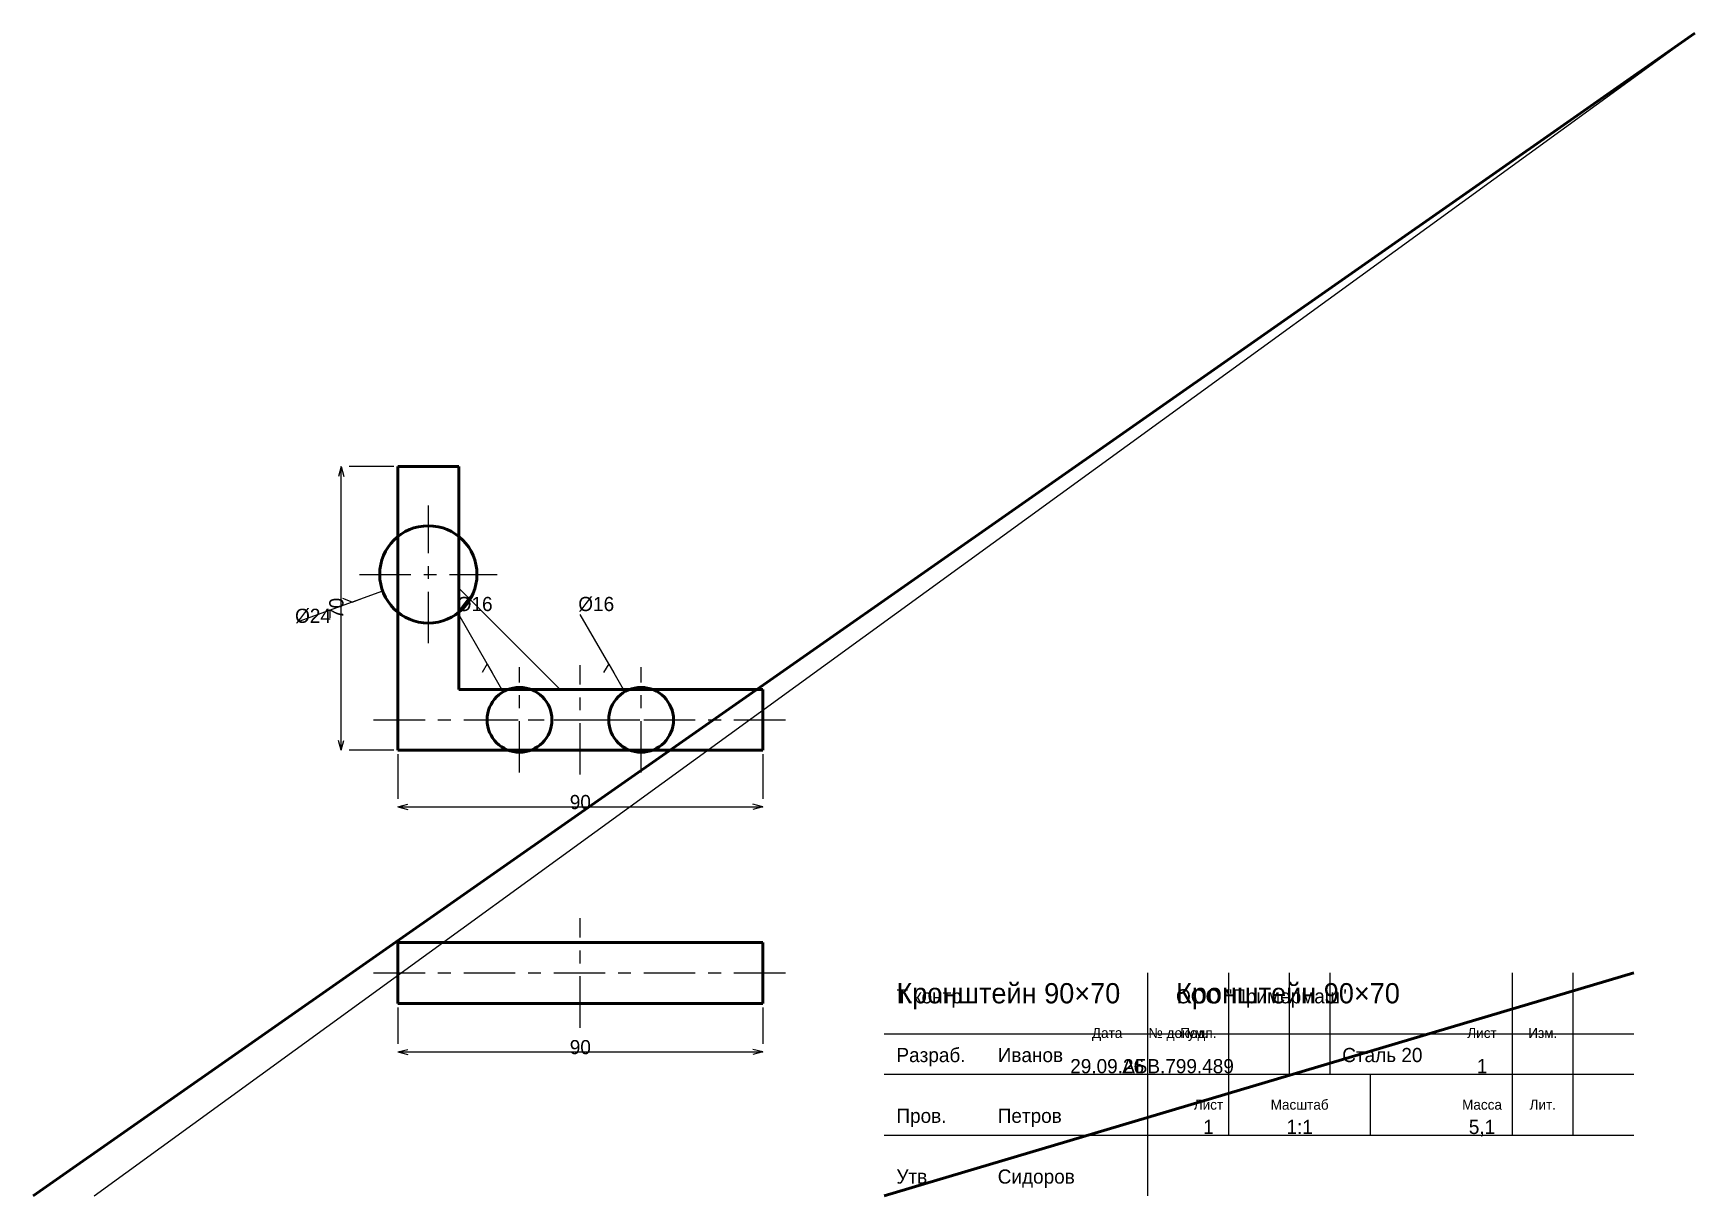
# Model space of a CAD drawing. Header units: millimetres. Extents: x 5 to 415, y 5 to 292.
import ezdxf
from ezdxf.enums import TextEntityAlignment as Align

# ---------------------------------------------------------------- set-up
doc = ezdxf.new("R2010")
doc.units = ezdxf.units.MM
doc.linetypes.add('CENTER', pattern=[22.225, 12.7, -3.175, 3.175, -3.175])
doc.linetypes.add('DASHED', pattern=[9, 6, -3])
for name, color, linetype, lineweight in [('AXIS', 7, 'CENTER', 25), ('DIMS', 7, 'CONTINUOUS', 25), ('MAIN', 7, 'CONTINUOUS', 50), ('TEXT', 7, 'CONTINUOUS', 25), ('THIN', 7, 'CONTINUOUS', 25)]:
    doc.layers.add(name, color=color, linetype=linetype, lineweight=lineweight)

msp = doc.modelspace()

# ---------------------------------------------------------------- linework, layer by layer
at = {"layer": 'AXIS', "linetype": 'CENTER', "lineweight": 25}
for p, q in [((102.5, 141.4), (102.5, 175.4)), ((85.5, 158.4), (119.5, 158.4)), ((125, 109.5), (125, 135.5)), ((140, 109), (140, 136)), ((155, 109.5), (155, 135.5)), ((89, 122.5), (191, 122.5)), ((112, 122.5), (138, 122.5)), ((142, 122.5), (168, 122.5)), ((140, 46.5), (140, 73.5)), ((89, 60), (191, 60))]:
    msp.add_line(p, q, dxfattribs=at)
at = {"layer": 'DIMS', "linetype": 'CONTINUOUS', "lineweight": 25}
for p, q in [((81, 185), (80.353, 182.585)), ((81, 115), (81, 185)), ((81, 185), (81.647, 182.585)), ((94, 185), (83, 185)), ((83.706, 151.56), (81.357, 152.415)), ((91.224, 154.296), (83.706, 151.56)), ((83.706, 151.56), (86.055, 152.415)), ((83.706, 151.56), (70.55, 146.771)), ((117, 136.356), (110, 148.481)), ((147, 136.356), (140, 148.481)), ((117, 136.356), (115.75, 134.191)), ((121, 129.428), (117, 136.356)), ((117, 136.356), (118.25, 134.191)), ((147, 136.356), (145.75, 134.191)), ((151, 129.428), (147, 136.356)), ((147, 136.356), (148.25, 134.191)), ((81, 115), (80.353, 117.415)), ((81, 115), (81.647, 117.415)), ((94, 115), (83, 115)), ((95, 114), (95, 103)), ((185, 114), (185, 103)), ((95, 101), (97.415, 101.647)), ((95, 101), (185, 101)), ((95, 101), (97.415, 100.353)), ((185, 101), (182.585, 101.647)), ((185, 101), (182.585, 100.353)), ((95, 51.5), (95, 42.5)), ((185, 51.5), (185, 42.5)), ((95, 40.5), (97.415, 41.147)), ((185, 40.5), (182.585, 41.147)), ((95, 40.5), (185, 40.5)), ((95, 40.5), (97.415, 39.853)), ((185, 40.5), (182.585, 39.853))]:
    msp.add_line(p, q, dxfattribs=at)
at = {"layer": 'MAIN', "linetype": 'CONTINUOUS', "lineweight": 50}
for p, q in [((5, 5), (415, 292)), ((110, 185), (95, 185)), ((95, 185), (95, 115)), ((110, 130), (110, 185)), ((185, 130), (110, 130)), ((185, 115), (185, 130)), ((95, 115), (185, 115)), ((95, 67.5), (185, 67.5)), ((95, 52.5), (95, 67.5)), ((185, 52.5), (185, 67.5)), ((215, 5), (400, 60)), ((95, 52.5), (185, 52.5))]:
    msp.add_line(p, q, dxfattribs=at)
for centre, radius in [((102.5, 158.4), 12), ((125, 122.5), 8), ((155, 122.5), 8)]:
    msp.add_circle(centre, radius, dxfattribs=at)
at = {"layer": 'THIN', "linetype": 'CONTINUOUS', "lineweight": 25}
for p, q in [((20, 5), (415, 292)), ((135, 130), (110, 155)), ((110, 130), (135, 130)), ((280, 5), (280, 60)), ((300, 35), (300, 60)), ((315, 35), (315, 60)), ((325, 35), (325, 60)), ((370, 35), (370, 60)), ((385, 35), (385, 60)), ((215, 45), (400, 45)), ((215, 35), (400, 35)), ((300, 20), (300, 35)), ((335, 20), (335, 35)), ((370, 20), (370, 35)), ((385, 20), (385, 35)), ((215, 20), (400, 20))]:
    msp.add_line(p, q, dxfattribs=at)
at = {"layer": 'THIN', "linetype": 'DASHED', "lineweight": 25}
for p, q in [((117, 67.5), (133, 67.5)), ((147, 67.5), (163, 67.5))]:
    msp.add_line(p, q, dxfattribs=at)

# ---------------------------------------------------------------- texts
at = {"layer": 'DIMS', "linetype": 'CONTINUOUS', "lineweight": 25}
msp.add_text('70', height=3.5, rotation=90, dxfattribs=at).set_placement((79.8, 150), align=Align.MIDDLE_CENTER)
for s, p in [('%%c16', (109.5, 149.347)), ('%%c16', (139.5, 149.347)), ('%%c24', (69.611, 146.429))]:
    msp.add_text(s, height=3.5, dxfattribs=at).set_placement(p)
for p in [(140, 102.2), (140, 41.7)]:
    msp.add_text('90', height=3.5, dxfattribs=at).set_placement(p, align=Align.MIDDLE_CENTER)
at = {"layer": 'TEXT', "linetype": 'CONTINUOUS', "lineweight": 25}
for s, height, p in [('Кронштейн 90×70', 5, (218, 52.5)), ('Кронштейн 90×70', 5, (287, 52.5)), ('Т.контр.', 3.5, (218, 52.5)), ('ООО "Примермаш"', 3.5, (287, 52.5)), ('Разраб.', 3.5, (218, 38)), ('Иванов', 3.5, (243, 38)), ('Сталь 20', 3.5, (328, 38)), ('Пров.', 3.5, (218, 23)), ('Петров', 3.5, (243, 23)), ('Утв.', 3.5, (218, 8)), ('Сидоров', 3.5, (243, 8))]:
    msp.add_text(s, height=height, dxfattribs=at).set_placement(p)
for s, height, p in [('Дата', 2.5, (270, 45.2)), ('№ докум.', 2.5, (287.5, 45.2)), ('Подп.', 2.5, (292.5, 45.2)), ('Лист', 2.5, (362.5, 45.2)), ('Изм.', 2.5, (377.5, 45.2)), ('29.09.26', 3.5, (270, 37)), ('АБВ.799.489', 3.5, (287.5, 37)), ('1', 3.5, (362.5, 37)), ('Лист', 2.5, (295, 27.5)), ('Масштаб', 2.5, (317.5, 27.5)), ('Масса', 2.5, (362.5, 27.5)), ('Лит.', 2.5, (377.5, 27.5)), ('1', 3.5, (295, 22)), ('1:1', 3.5, (317.5, 22)), ('5,1', 3.5, (362.5, 22))]:
    msp.add_text(s, height=height, dxfattribs=at).set_placement(p, align=Align.MIDDLE_CENTER)

doc.saveas('drawing.dxf')
